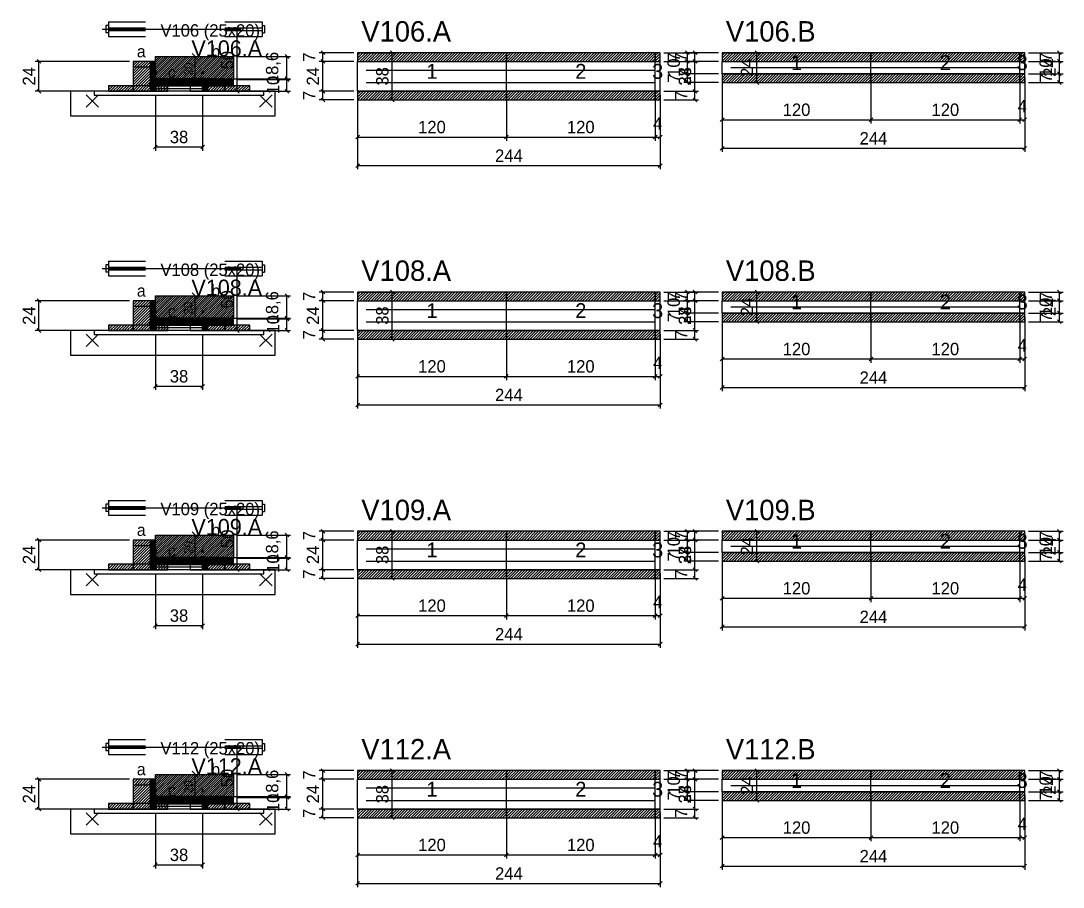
# Model space of a CAD drawing. Extents: x -9000 to 3070, y -3947 to 1250.
# Drawn here: x -69 to 772, y -2017 to -1318 of the extents above; entities that cross this region are included whole.
import ezdxf
from ezdxf.enums import TextEntityAlignment as Align

# ---------------------------------------------------------------- set-up
doc = ezdxf.new("R2010")
doc.units = 0
for name, color, linetype in [('5', 5, 'Continuous'), ('BARRA_ANCORAGEM', 126, 'Continuous'), ('barrote', 126, 'Continuous'), ('CONCRETO', 251, 'Continuous'), ('COTA', 241, 'Continuous'), ('Cota Seção (2x)', 241, 'Continuous'), ('detalhes', 7, 'Continuous'), ('Hachura', 251, 'Continuous'), ('HACHURACONCRETO', 251, 'Continuous'), ('Madeira', 126, 'Continuous'), ('NOMENCLATURA', 7, 'Continuous'), ('Painéis', 200, 'Continuous'), ('presilha', 224, 'Continuous'), ('SARR_2.2x5', 40, 'Continuous'), ('SARR_2.2x7', 40, 'Continuous'), ('SARRAFO_2_2X7', 40, 'Continuous'), ('SCO-___-LAJ', 224, 'Continuous'), ('TENSOR', 224, 'Continuous'), ('Texto Seção', 7, 'Continuous')]:
    doc.layers.add(name, color=color, linetype=linetype)
doc.dimstyles.new('PAINEL', dxfattribs={"dimtxt": 10, "dimasz": 3, "dimexe": 3, "dimexo": 3, "dimgap": 3, "dimtad": 1, "dimblk": 'OBLIQUE', "dimblk1": 'OBLIQUE', "dimcen": 2.5, "dimclrd": 4, "dimclre": 4, "dimclrt": 240, "dimazin": 3, "dimtfac": 1, "dimtmove": 0, "dimatfit": 3})
doc.dimstyles.new('SECAO2X', dxfattribs={"dimtxt": 7, "dimasz": 5, "dimexe": 3, "dimexo": 3, "dimgap": 2, "dimtad": 3, "dimblk": 'OBLIQUE', "dimblk1": 'OBLIQUE', "dimcen": 2.5, "dimclrd": 4, "dimclre": 4, "dimclrt": 1, "dimazin": 3, "dimtfac": 1, "dimtmove": 0, "dimatfit": 3})

# ---------------------------------------------------------------- blocks, each defined once
blk = doc.blocks.new('PAR_ESQ')
for p, q in [((-1, -1), (1, 1)), ((-1, 1), (1, -1))]:
    blk.add_line(p, q)
blk = doc.blocks.new('PAR_FUNDO_ESQ')
for p, q in [((-1, -1), (1, 1)), ((-1, 1), (1, -1))]:
    blk.add_line(p, q)
blk = doc.blocks.new('PAR_FUNDO_DIR')
for p, q in [((-1, -1), (1, 1)), ((-1, 1), (1, -1))]:
    blk.add_line(p, q)
blk = doc.blocks.new('par_int_esq')
for p, q in [((-1, -1), (1, 1)), ((-1, 1), (1, -1))]:
    blk.add_line(p, q)
blk = doc.blocks.new('par_int_dir')
for p, q in [((-1, -1), (1, 1)), ((-1, 1), (1, -1))]:
    blk.add_line(p, q)
blk = doc.blocks.new('_OBLIQUE')
at = {"color": 0, "linetype": 'BYBLOCK'}
blk.add_line((-0.5, -0.5), (0.5, 0.5), dxfattribs=at)

msp = doc.modelspace()

# ---------------------------------------------------------------- hatches: boundary and pattern name
at = {"layer": 'COTA'}
h = msp.add_hatch(dxfattribs=at)
h.set_pattern_fill('ANSI31', scale=0.5)
h.paths.add_polyline_path([(203, -1351), (323, -1351), (323, -1344), (203, -1344)])
h = msp.add_hatch(dxfattribs=at)
h.set_pattern_fill('ANSI31', scale=0.5)
h.paths.add_polyline_path([(323, -1351), (443, -1351), (443, -1344), (323, -1344)])
h = msp.add_hatch(dxfattribs=at)
h.set_pattern_fill('ANSI31', scale=0.5)
h.paths.add_polyline_path([(443, -1351), (447, -1351), (447, -1344), (443, -1344)])
h = msp.add_hatch(dxfattribs=at)
h.set_pattern_fill('ANSI31', scale=0.5)
h.paths.add_polyline_path([(497, -1351), (617, -1351), (617, -1344), (497, -1344)])
h = msp.add_hatch(dxfattribs=at)
h.set_pattern_fill('ANSI31', scale=0.5)
h.paths.add_polyline_path([(617, -1351), (737, -1351), (737, -1344), (617, -1344)])
h = msp.add_hatch(dxfattribs=at)
h.set_pattern_fill('ANSI31', scale=0.5)
h.paths.add_polyline_path([(737, -1351), (741, -1351), (741, -1344), (737, -1344)])
h = msp.add_hatch(dxfattribs=at)
h.set_pattern_fill('ANSI31', scale=0.4)
h.paths.add_polyline_path([(40, -1367), (40, -1347), (103, -1347), (103, -1365.6), (78, -1365.6), (78, -1367)])
h = msp.add_hatch(dxfattribs=at)
h.set_pattern_fill('ANSI31', scale=0.5)
h.paths.add_polyline_path([(497, -1368), (617, -1368), (617, -1361), (497, -1361)])
h = msp.add_hatch(dxfattribs=at)
h.set_pattern_fill('ANSI31', scale=0.5)
h.paths.add_polyline_path([(617, -1368), (737, -1368), (737, -1361), (617, -1361)])
h = msp.add_hatch(dxfattribs=at)
h.set_pattern_fill('ANSI31', scale=0.5)
h.paths.add_polyline_path([(737, -1368), (741, -1368), (741, -1361), (737, -1361)])
h = msp.add_hatch(dxfattribs=at)
h.set_pattern_fill('ANSI31', scale=0.5)
h.paths.add_polyline_path([(203, -1382), (323, -1382), (323, -1375), (203, -1375)])
h = msp.add_hatch(dxfattribs=at)
h.set_pattern_fill('ANSI31', scale=0.5)
h.paths.add_polyline_path([(323, -1382), (443, -1382), (443, -1375), (323, -1375)])
h = msp.add_hatch(dxfattribs=at)
h.set_pattern_fill('ANSI31', scale=0.5)
h.paths.add_polyline_path([(443, -1382), (447, -1382), (447, -1375), (443, -1375)])
h = msp.add_hatch(dxfattribs=at)
h.set_pattern_fill('ANSI31', scale=0.5)
h.paths.add_polyline_path([(203, -1544), (323, -1544), (323, -1537), (203, -1537)])
h = msp.add_hatch(dxfattribs=at)
h.set_pattern_fill('ANSI31', scale=0.5)
h.paths.add_polyline_path([(323, -1544), (443, -1544), (443, -1537), (323, -1537)])
h = msp.add_hatch(dxfattribs=at)
h.set_pattern_fill('ANSI31', scale=0.5)
h.paths.add_polyline_path([(443, -1544), (447, -1544), (447, -1537), (443, -1537)])
h = msp.add_hatch(dxfattribs=at)
h.set_pattern_fill('ANSI31', scale=0.5)
h.paths.add_polyline_path([(497, -1544), (617, -1544), (617, -1537), (497, -1537)])
h = msp.add_hatch(dxfattribs=at)
h.set_pattern_fill('ANSI31', scale=0.5)
h.paths.add_polyline_path([(617, -1544), (737, -1544), (737, -1537), (617, -1537)])
h = msp.add_hatch(dxfattribs=at)
h.set_pattern_fill('ANSI31', scale=0.5)
h.paths.add_polyline_path([(737, -1544), (741, -1544), (741, -1537), (737, -1537)])
h = msp.add_hatch(dxfattribs=at)
h.set_pattern_fill('ANSI31', scale=0.4)
h.paths.add_polyline_path([(40, -1560), (40, -1540), (103, -1540), (103, -1558.6), (78, -1558.6), (78, -1560)])
h = msp.add_hatch(dxfattribs=at)
h.set_pattern_fill('ANSI31', scale=0.5)
h.paths.add_polyline_path([(497, -1561), (617, -1561), (617, -1554), (497, -1554)])
h = msp.add_hatch(dxfattribs=at)
h.set_pattern_fill('ANSI31', scale=0.5)
h.paths.add_polyline_path([(617, -1561), (737, -1561), (737, -1554), (617, -1554)])
h = msp.add_hatch(dxfattribs=at)
h.set_pattern_fill('ANSI31', scale=0.5)
h.paths.add_polyline_path([(737, -1561), (741, -1561), (741, -1554), (737, -1554)])
h = msp.add_hatch(dxfattribs=at)
h.set_pattern_fill('ANSI31', scale=0.5)
h.paths.add_polyline_path([(203, -1575), (323, -1575), (323, -1568), (203, -1568)])
h = msp.add_hatch(dxfattribs=at)
h.set_pattern_fill('ANSI31', scale=0.5)
h.paths.add_polyline_path([(323, -1575), (443, -1575), (443, -1568), (323, -1568)])
h = msp.add_hatch(dxfattribs=at)
h.set_pattern_fill('ANSI31', scale=0.5)
h.paths.add_polyline_path([(443, -1575), (447, -1575), (447, -1568), (443, -1568)])
h = msp.add_hatch(dxfattribs=at)
h.set_pattern_fill('ANSI31', scale=0.5)
h.paths.add_polyline_path([(203, -1737), (323, -1737), (323, -1730), (203, -1730)])
h = msp.add_hatch(dxfattribs=at)
h.set_pattern_fill('ANSI31', scale=0.5)
h.paths.add_polyline_path([(323, -1737), (443, -1737), (443, -1730), (323, -1730)])
h = msp.add_hatch(dxfattribs=at)
h.set_pattern_fill('ANSI31', scale=0.5)
h.paths.add_polyline_path([(443, -1737), (447, -1737), (447, -1730), (443, -1730)])
h = msp.add_hatch(dxfattribs=at)
h.set_pattern_fill('ANSI31', scale=0.5)
h.paths.add_polyline_path([(497, -1737), (617, -1737), (617, -1730), (497, -1730)])
h = msp.add_hatch(dxfattribs=at)
h.set_pattern_fill('ANSI31', scale=0.5)
h.paths.add_polyline_path([(617, -1737), (737, -1737), (737, -1730), (617, -1730)])
h = msp.add_hatch(dxfattribs=at)
h.set_pattern_fill('ANSI31', scale=0.5)
h.paths.add_polyline_path([(737, -1737), (741, -1737), (741, -1730), (737, -1730)])
h = msp.add_hatch(dxfattribs=at)
h.set_pattern_fill('ANSI31', scale=0.4)
h.paths.add_polyline_path([(40, -1753), (40, -1733), (103, -1733), (103, -1751.6), (78, -1751.6), (78, -1753)])
h = msp.add_hatch(dxfattribs=at)
h.set_pattern_fill('ANSI31', scale=0.5)
h.paths.add_polyline_path([(497, -1754), (617, -1754), (617, -1747), (497, -1747)])
h = msp.add_hatch(dxfattribs=at)
h.set_pattern_fill('ANSI31', scale=0.5)
h.paths.add_polyline_path([(617, -1754), (737, -1754), (737, -1747), (617, -1747)])
h = msp.add_hatch(dxfattribs=at)
h.set_pattern_fill('ANSI31', scale=0.5)
h.paths.add_polyline_path([(737, -1754), (741, -1754), (741, -1747), (737, -1747)])
h = msp.add_hatch(dxfattribs=at)
h.set_pattern_fill('ANSI31', scale=0.5)
h.paths.add_polyline_path([(203, -1768), (323, -1768), (323, -1761), (203, -1761)])
h = msp.add_hatch(dxfattribs=at)
h.set_pattern_fill('ANSI31', scale=0.5)
h.paths.add_polyline_path([(323, -1768), (443, -1768), (443, -1761), (323, -1761)])
h = msp.add_hatch(dxfattribs=at)
h.set_pattern_fill('ANSI31', scale=0.5)
h.paths.add_polyline_path([(443, -1768), (447, -1768), (447, -1761), (443, -1761)])
h = msp.add_hatch(dxfattribs=at)
h.set_pattern_fill('ANSI31', scale=0.5)
h.paths.add_polyline_path([(203, -1930), (323, -1930), (323, -1923), (203, -1923)])
h = msp.add_hatch(dxfattribs=at)
h.set_pattern_fill('ANSI31', scale=0.5)
h.paths.add_polyline_path([(323, -1930), (443, -1930), (443, -1923), (323, -1923)])
h = msp.add_hatch(dxfattribs=at)
h.set_pattern_fill('ANSI31', scale=0.5)
h.paths.add_polyline_path([(443, -1930), (447, -1930), (447, -1923), (443, -1923)])
h = msp.add_hatch(dxfattribs=at)
h.set_pattern_fill('ANSI31', scale=0.5)
h.paths.add_polyline_path([(497, -1930), (617, -1930), (617, -1923), (497, -1923)])
h = msp.add_hatch(dxfattribs=at)
h.set_pattern_fill('ANSI31', scale=0.5)
h.paths.add_polyline_path([(617, -1930), (737, -1930), (737, -1923), (617, -1923)])
h = msp.add_hatch(dxfattribs=at)
h.set_pattern_fill('ANSI31', scale=0.5)
h.paths.add_polyline_path([(737, -1930), (741, -1930), (741, -1923), (737, -1923)])
h = msp.add_hatch(dxfattribs=at)
h.set_pattern_fill('ANSI31', scale=0.4)
h.paths.add_polyline_path([(40, -1946), (40, -1926), (103, -1926), (103, -1944.6), (78, -1944.6), (78, -1946)])
h = msp.add_hatch(dxfattribs=at)
h.set_pattern_fill('ANSI31', scale=0.5)
h.paths.add_polyline_path([(497, -1947), (617, -1947), (617, -1940), (497, -1940)])
h = msp.add_hatch(dxfattribs=at)
h.set_pattern_fill('ANSI31', scale=0.5)
h.paths.add_polyline_path([(617, -1947), (737, -1947), (737, -1940), (617, -1940)])
h = msp.add_hatch(dxfattribs=at)
h.set_pattern_fill('ANSI31', scale=0.5)
h.paths.add_polyline_path([(737, -1947), (741, -1947), (741, -1940), (737, -1940)])
h = msp.add_hatch(dxfattribs=at)
h.set_pattern_fill('ANSI31', scale=0.5)
h.paths.add_polyline_path([(203, -1961), (323, -1961), (323, -1954), (203, -1954)])
h = msp.add_hatch(dxfattribs=at)
h.set_pattern_fill('ANSI31', scale=0.5)
h.paths.add_polyline_path([(323, -1961), (443, -1961), (443, -1954), (323, -1954)])
h = msp.add_hatch(dxfattribs=at)
h.set_pattern_fill('ANSI31', scale=0.5)
h.paths.add_polyline_path([(443, -1961), (447, -1961), (447, -1954), (443, -1954)])
at = {"layer": 'Hachura'}
h = msp.add_hatch(dxfattribs=at)
h.set_pattern_fill('ANSI31', scale=0.5)
h.paths.add_polyline_path([(22, -1375), (36, -1375), (36, -1351), (22, -1351)])
h = msp.add_hatch(dxfattribs=at)
h.set_pattern_fill('ANSI31', scale=0.5)
h.paths.add_polyline_path([(22, -1355.4), (36, -1355.4), (36, -1351), (22, -1351)])
h = msp.add_hatch(dxfattribs=at)
h.set_pattern_fill('SOLID')
h.paths.add_polyline_path([(36, -1375), (40, -1375), (40, -1351), (36, -1351)])
h = msp.add_hatch(dxfattribs=at)
h.set_pattern_fill('SOLID')
h.paths.add_polyline_path([(40, -1370.6), (78, -1370.6), (78, -1367), (40, -1367)])
h = msp.add_hatch(dxfattribs=at)
h.set_pattern_fill('SOLID')
h.paths.add_polyline_path([(78, -1375), (82, -1375), (82, -1365), (78, -1365)])
h = msp.add_hatch(dxfattribs=at)
h.set_pattern_fill('SOLID')
h.paths.add_polyline_path([(78, -1365), (103, -1365), (103, -1371), (78, -1371)])
h = msp.add_hatch(dxfattribs=at)
h.set_pattern_fill('ANSI31', scale=0.5)
h.paths.add_polyline_path([(82, -1375), (96, -1375), (96, -1365), (82, -1365)])
h = msp.add_hatch(dxfattribs=at)
h.set_pattern_fill('ANSI31', scale=0.5)
h.paths.add_polyline_path([(82, -1369.4), (96, -1369.4), (96, -1365), (82, -1365)])
h = msp.add_hatch(dxfattribs=at)
h.set_pattern_fill('ANSI31', scale=0.5)
h.paths.add_polyline_path([(2, -1375), (22, -1375), (22, -1370.6), (2, -1370.6)])
h = msp.add_hatch(dxfattribs=at)
h.set_pattern_fill('ANSI31', scale=0.5)
h.paths.add_polyline_path([(40, -1375), (50, -1375), (50, -1370.6), (40, -1370.6)])
h = msp.add_hatch(dxfattribs=at)
h.set_pattern_fill('ANSI31', scale=0.5)
h.paths.add_polyline_path([(96, -1375), (116, -1375), (116, -1370.6), (96, -1370.6)])
h = msp.add_hatch(dxfattribs=at)
h.set_pattern_fill('ANSI31', scale=0.5)
h.paths.add_polyline_path([(22, -1568), (36, -1568), (36, -1544), (22, -1544)])
h = msp.add_hatch(dxfattribs=at)
h.set_pattern_fill('ANSI31', scale=0.5)
h.paths.add_polyline_path([(22, -1548.4), (36, -1548.4), (36, -1544), (22, -1544)])
h = msp.add_hatch(dxfattribs=at)
h.set_pattern_fill('SOLID')
h.paths.add_polyline_path([(36, -1568), (40, -1568), (40, -1544), (36, -1544)])
h = msp.add_hatch(dxfattribs=at)
h.set_pattern_fill('SOLID')
h.paths.add_polyline_path([(40, -1563.6), (78, -1563.6), (78, -1560), (40, -1560)])
h = msp.add_hatch(dxfattribs=at)
h.set_pattern_fill('SOLID')
h.paths.add_polyline_path([(78, -1568), (82, -1568), (82, -1558), (78, -1558)])
h = msp.add_hatch(dxfattribs=at)
h.set_pattern_fill('SOLID')
h.paths.add_polyline_path([(78, -1558), (103, -1558), (103, -1564), (78, -1564)])
h = msp.add_hatch(dxfattribs=at)
h.set_pattern_fill('ANSI31', scale=0.5)
h.paths.add_polyline_path([(82, -1568), (96, -1568), (96, -1558), (82, -1558)])
h = msp.add_hatch(dxfattribs=at)
h.set_pattern_fill('ANSI31', scale=0.5)
h.paths.add_polyline_path([(82, -1562.4), (96, -1562.4), (96, -1558), (82, -1558)])
h = msp.add_hatch(dxfattribs=at)
h.set_pattern_fill('ANSI31', scale=0.5)
h.paths.add_polyline_path([(2, -1568), (22, -1568), (22, -1563.6), (2, -1563.6)])
h = msp.add_hatch(dxfattribs=at)
h.set_pattern_fill('ANSI31', scale=0.5)
h.paths.add_polyline_path([(40, -1568), (50, -1568), (50, -1563.6), (40, -1563.6)])
h = msp.add_hatch(dxfattribs=at)
h.set_pattern_fill('ANSI31', scale=0.5)
h.paths.add_polyline_path([(96, -1568), (116, -1568), (116, -1563.6), (96, -1563.6)])
h = msp.add_hatch(dxfattribs=at)
h.set_pattern_fill('ANSI31', scale=0.5)
h.paths.add_polyline_path([(22, -1761), (36, -1761), (36, -1737), (22, -1737)])
h = msp.add_hatch(dxfattribs=at)
h.set_pattern_fill('ANSI31', scale=0.5)
h.paths.add_polyline_path([(22, -1741.4), (36, -1741.4), (36, -1737), (22, -1737)])
h = msp.add_hatch(dxfattribs=at)
h.set_pattern_fill('SOLID')
h.paths.add_polyline_path([(36, -1761), (40, -1761), (40, -1737), (36, -1737)])
h = msp.add_hatch(dxfattribs=at)
h.set_pattern_fill('ANSI31', scale=0.5)
h.paths.add_polyline_path([(2, -1761), (22, -1761), (22, -1756.6), (2, -1756.6)])
h = msp.add_hatch(dxfattribs=at)
h.set_pattern_fill('SOLID')
h.paths.add_polyline_path([(40, -1756.6), (78, -1756.6), (78, -1753), (40, -1753)])
h = msp.add_hatch(dxfattribs=at)
h.set_pattern_fill('ANSI31', scale=0.5)
h.paths.add_polyline_path([(40, -1761), (50, -1761), (50, -1756.6), (40, -1756.6)])
h = msp.add_hatch(dxfattribs=at)
h.set_pattern_fill('SOLID')
h.paths.add_polyline_path([(78, -1761), (82, -1761), (82, -1751), (78, -1751)])
h = msp.add_hatch(dxfattribs=at)
h.set_pattern_fill('SOLID')
h.paths.add_polyline_path([(78, -1751), (103, -1751), (103, -1757), (78, -1757)])
h = msp.add_hatch(dxfattribs=at)
h.set_pattern_fill('ANSI31', scale=0.5)
h.paths.add_polyline_path([(82, -1761), (96, -1761), (96, -1751), (82, -1751)])
h = msp.add_hatch(dxfattribs=at)
h.set_pattern_fill('ANSI31', scale=0.5)
h.paths.add_polyline_path([(82, -1755.4), (96, -1755.4), (96, -1751), (82, -1751)])
h = msp.add_hatch(dxfattribs=at)
h.set_pattern_fill('ANSI31', scale=0.5)
h.paths.add_polyline_path([(96, -1761), (116, -1761), (116, -1756.6), (96, -1756.6)])
h = msp.add_hatch(dxfattribs=at)
h.set_pattern_fill('ANSI31', scale=0.5)
h.paths.add_polyline_path([(22, -1954), (36, -1954), (36, -1930), (22, -1930)])
h = msp.add_hatch(dxfattribs=at)
h.set_pattern_fill('ANSI31', scale=0.5)
h.paths.add_polyline_path([(22, -1934.4), (36, -1934.4), (36, -1930), (22, -1930)])
h = msp.add_hatch(dxfattribs=at)
h.set_pattern_fill('SOLID')
h.paths.add_polyline_path([(36, -1954), (40, -1954), (40, -1930), (36, -1930)])
h = msp.add_hatch(dxfattribs=at)
h.set_pattern_fill('ANSI31', scale=0.5)
h.paths.add_polyline_path([(2, -1954), (22, -1954), (22, -1949.6), (2, -1949.6)])
h = msp.add_hatch(dxfattribs=at)
h.set_pattern_fill('SOLID')
h.paths.add_polyline_path([(40, -1949.6), (78, -1949.6), (78, -1946), (40, -1946)])
h = msp.add_hatch(dxfattribs=at)
h.set_pattern_fill('ANSI31', scale=0.5)
h.paths.add_polyline_path([(40, -1954), (50, -1954), (50, -1949.6), (40, -1949.6)])
h = msp.add_hatch(dxfattribs=at)
h.set_pattern_fill('SOLID')
h.paths.add_polyline_path([(78, -1954), (82, -1954), (82, -1944), (78, -1944)])
h = msp.add_hatch(dxfattribs=at)
h.set_pattern_fill('SOLID')
h.paths.add_polyline_path([(78, -1944), (103, -1944), (103, -1950), (78, -1950)])
h = msp.add_hatch(dxfattribs=at)
h.set_pattern_fill('ANSI31', scale=0.5)
h.paths.add_polyline_path([(82, -1954), (96, -1954), (96, -1944), (82, -1944)])
h = msp.add_hatch(dxfattribs=at)
h.set_pattern_fill('ANSI31', scale=0.5)
h.paths.add_polyline_path([(82, -1948.4), (96, -1948.4), (96, -1944), (82, -1944)])
h = msp.add_hatch(dxfattribs=at)
h.set_pattern_fill('ANSI31', scale=0.5)
h.paths.add_polyline_path([(96, -1954), (116, -1954), (116, -1949.6), (96, -1949.6)])
at = {"layer": 'HACHURACONCRETO'}
h = msp.add_hatch(dxfattribs=at)
h.set_pattern_fill('ANSI31', scale=0.3)
h.paths.add_polyline_path([(40, -1370.6), (78, -1370.6), (78, -1365), (40, -1365)])
h = msp.add_hatch(dxfattribs=at)
h.set_pattern_fill('ANSI31', scale=0.3)
h.paths.add_polyline_path([(40, -1563.6), (78, -1563.6), (78, -1558), (40, -1558)])
h = msp.add_hatch(dxfattribs=at)
h.set_pattern_fill('ANSI31', scale=0.3)
h.paths.add_polyline_path([(40, -1756.6), (78, -1756.6), (78, -1751), (40, -1751)])
h = msp.add_hatch(dxfattribs=at)
h.set_pattern_fill('ANSI31', scale=0.3)
h.paths.add_polyline_path([(40, -1949.6), (78, -1949.6), (78, -1944), (40, -1944)])

# ---------------------------------------------------------------- linework, layer by layer
for p, q in [((2, -1319), (32, -1319)), ((2, -1319), (2, -1331)), ((96, -1319), (126, -1319)), ((126, -1319), (126, -1331)), ((0, -1322), (0, -1328)), ((2, -1322), (0, -1322)), ((2, -1328), (0, -1328)), ((2, -1324), (32, -1324)), ((2, -1326), (32, -1326)), ((96, -1324), (126, -1324)), ((96, -1326), (126, -1326)), ((126, -1322), (128, -1322)), ((126, -1328), (128, -1328)), ((128, -1322), (128, -1328)), ((2, -1331), (32, -1331)), ((96, -1331), (126, -1331)), ((2, -1512), (32, -1512)), ((2, -1512), (2, -1524)), ((96, -1512), (126, -1512)), ((126, -1512), (126, -1524)), ((0, -1515), (0, -1521)), ((2, -1515), (0, -1515)), ((2, -1521), (0, -1521)), ((2, -1517), (32, -1517)), ((2, -1519), (32, -1519)), ((96, -1517), (126, -1517)), ((96, -1519), (126, -1519)), ((126, -1515), (128, -1515)), ((126, -1521), (128, -1521)), ((128, -1515), (128, -1521)), ((2, -1524), (32, -1524)), ((96, -1524), (126, -1524)), ((2, -1705), (32, -1705)), ((2, -1705), (2, -1717)), ((96, -1705), (126, -1705)), ((126, -1705), (126, -1717)), ((0, -1708), (0, -1714)), ((2, -1708), (0, -1708)), ((2, -1714), (0, -1714)), ((2, -1710), (32, -1710)), ((2, -1712), (32, -1712)), ((96, -1710), (126, -1710)), ((96, -1712), (126, -1712)), ((126, -1708), (128, -1708)), ((126, -1714), (128, -1714)), ((128, -1708), (128, -1714)), ((2, -1717), (32, -1717)), ((96, -1717), (126, -1717)), ((2, -1898), (32, -1898)), ((2, -1898), (2, -1910)), ((96, -1898), (126, -1898)), ((126, -1898), (126, -1910)), ((0, -1901), (0, -1907)), ((2, -1901), (0, -1901)), ((2, -1907), (0, -1907)), ((2, -1903), (32, -1903)), ((2, -1905), (32, -1905)), ((96, -1903), (126, -1903)), ((96, -1905), (126, -1905)), ((126, -1901), (128, -1901)), ((126, -1907), (128, -1907)), ((128, -1901), (128, -1907)), ((2, -1910), (32, -1910)), ((96, -1910), (126, -1910))]:
    msp.add_line(p, q)
at = {"layer": 'BARRA_ANCORAGEM'}
for p, q in [((40, -1367.3), (78, -1367.3)), ((40, -1369.3), (40, -1367.3)), ((40, -1369.3), (78, -1369.3)), ((78, -1369.3), (78, -1367.3)), ((40, -1370.7), (78, -1370.7)), ((40, -1372.7), (40, -1370.7)), ((40, -1372.7), (78, -1372.7)), ((78, -1372.7), (78, -1370.7)), ((40, -1560.3), (78, -1560.3)), ((40, -1562.3), (40, -1560.3)), ((40, -1562.3), (78, -1562.3)), ((78, -1562.3), (78, -1560.3)), ((40, -1563.7), (78, -1563.7)), ((40, -1565.7), (40, -1563.7)), ((40, -1565.7), (78, -1565.7)), ((78, -1565.7), (78, -1563.7)), ((40, -1753.3), (78, -1753.3)), ((40, -1755.3), (40, -1753.3)), ((40, -1755.3), (78, -1755.3)), ((40, -1756.7), (78, -1756.7)), ((40, -1758.7), (40, -1756.7)), ((78, -1755.3), (78, -1753.3)), ((78, -1758.7), (78, -1756.7)), ((40, -1758.7), (78, -1758.7)), ((40, -1946.3), (78, -1946.3)), ((40, -1948.3), (40, -1946.3)), ((40, -1948.3), (78, -1948.3)), ((40, -1949.7), (78, -1949.7)), ((40, -1951.7), (40, -1949.7)), ((78, -1948.3), (78, -1946.3)), ((78, -1951.7), (78, -1949.7)), ((40, -1951.7), (78, -1951.7))]:
    msp.add_line(p, q, dxfattribs=at)
at = {"layer": 'barrote'}
for points in [[(-28.5, -1395), (136.5, -1395), (136.5, -1375), (-28.5, -1375)], [(-28.5, -1588), (136.5, -1588), (136.5, -1568), (-28.5, -1568)], [(-28.5, -1781), (136.5, -1781), (136.5, -1761), (-28.5, -1761)], [(-28.5, -1974), (136.5, -1974), (136.5, -1954), (-28.5, -1954)]]:
    msp.add_lwpolyline(points, close=True, dxfattribs=at)
at = {"layer": 'CONCRETO'}
for points in [[(40, -1367), (40, -1347), (103, -1347), (103, -1365.6), (78, -1365.6), (78, -1367)], [(40, -1560), (40, -1540), (103, -1540), (103, -1558.6), (78, -1558.6), (78, -1560)], [(40, -1753), (40, -1733), (103, -1733), (103, -1751.6), (78, -1751.6), (78, -1753)], [(40, -1946), (40, -1926), (103, -1926), (103, -1944.6), (78, -1944.6), (78, -1946)]]:
    msp.add_lwpolyline(points, close=True, dxfattribs=at)
at = {"layer": 'HACHURACONCRETO'}
for points in [[(40, -1370.6), (78, -1370.6), (78, -1365), (40, -1365)], [(40, -1563.6), (78, -1563.6), (78, -1558), (40, -1558)], [(40, -1756.6), (78, -1756.6), (78, -1751), (40, -1751)], [(40, -1949.6), (78, -1949.6), (78, -1944), (40, -1944)]]:
    msp.add_lwpolyline(points, close=True, dxfattribs=at)
at = {"layer": 'Madeira'}
for points in [[(22, -1375), (36, -1375), (36, -1351), (22, -1351)], [(22, -1355.4), (36, -1355.4), (36, -1351), (22, -1351)], [(82, -1375), (96, -1375), (96, -1365), (82, -1365)], [(82, -1369.4), (96, -1369.4), (96, -1365), (82, -1365)], [(2, -1375), (22, -1375), (22, -1370.6), (2, -1370.6)], [(22, -1375), (36, -1375), (36, -1370.6), (22, -1370.6)], [(40, -1375), (50, -1375), (50, -1370.6), (40, -1370.6)], [(68, -1375), (78, -1375), (78, -1370.6), (68, -1370.6)], [(96, -1375), (116, -1375), (116, -1370.6), (96, -1370.6)], [(22, -1568), (36, -1568), (36, -1544), (22, -1544)], [(22, -1548.4), (36, -1548.4), (36, -1544), (22, -1544)], [(82, -1568), (96, -1568), (96, -1558), (82, -1558)], [(82, -1562.4), (96, -1562.4), (96, -1558), (82, -1558)], [(2, -1568), (22, -1568), (22, -1563.6), (2, -1563.6)], [(22, -1568), (36, -1568), (36, -1563.6), (22, -1563.6)], [(40, -1568), (50, -1568), (50, -1563.6), (40, -1563.6)], [(68, -1568), (78, -1568), (78, -1563.6), (68, -1563.6)], [(96, -1568), (116, -1568), (116, -1563.6), (96, -1563.6)], [(22, -1761), (36, -1761), (36, -1737), (22, -1737)], [(22, -1741.4), (36, -1741.4), (36, -1737), (22, -1737)], [(2, -1761), (22, -1761), (22, -1756.6), (2, -1756.6)], [(22, -1761), (36, -1761), (36, -1756.6), (22, -1756.6)], [(40, -1761), (50, -1761), (50, -1756.6), (40, -1756.6)], [(68, -1761), (78, -1761), (78, -1756.6), (68, -1756.6)], [(82, -1761), (96, -1761), (96, -1751), (82, -1751)], [(82, -1755.4), (96, -1755.4), (96, -1751), (82, -1751)], [(96, -1761), (116, -1761), (116, -1756.6), (96, -1756.6)], [(22, -1954), (36, -1954), (36, -1930), (22, -1930)], [(22, -1934.4), (36, -1934.4), (36, -1930), (22, -1930)], [(2, -1954), (22, -1954), (22, -1949.6), (2, -1949.6)], [(22, -1954), (36, -1954), (36, -1949.6), (22, -1949.6)], [(40, -1954), (50, -1954), (50, -1949.6), (40, -1949.6)], [(68, -1954), (78, -1954), (78, -1949.6), (68, -1949.6)], [(82, -1954), (96, -1954), (96, -1944), (82, -1944)], [(82, -1948.4), (96, -1948.4), (96, -1944), (82, -1944)], [(96, -1954), (116, -1954), (116, -1949.6), (96, -1949.6)]]:
    msp.add_lwpolyline(points, close=True, dxfattribs=at)
at = {"layer": 'Painéis'}
for p, q in [((203, -1351), (323, -1351)), ((203, -1375), (203, -1351)), ((323, -1375), (323, -1351)), ((323, -1375), (323, -1351)), ((323, -1351), (443, -1351)), ((323, -1375), (323, -1351)), ((443, -1375), (443, -1351)), ((443, -1375), (443, -1351)), ((443, -1351), (447, -1351)), ((443, -1375), (443, -1351)), ((447, -1375), (447, -1351)), ((497, -1351), (617, -1351)), ((497, -1361), (497, -1351)), ((617, -1361), (617, -1351)), ((617, -1361), (617, -1351)), ((617, -1351), (737, -1351)), ((617, -1361), (617, -1351)), ((737, -1361), (737, -1351)), ((737, -1361), (737, -1351)), ((737, -1351), (741, -1351)), ((737, -1361), (737, -1351)), ((741, -1361), (741, -1351)), ((497, -1361), (617, -1361)), ((617, -1361), (737, -1361)), ((737, -1361), (741, -1361)), ((203, -1375), (323, -1375)), ((323, -1375), (443, -1375)), ((443, -1375), (447, -1375)), ((203, -1544), (323, -1544)), ((203, -1568), (203, -1544)), ((323, -1568), (323, -1544)), ((323, -1568), (323, -1544)), ((323, -1544), (443, -1544)), ((323, -1568), (323, -1544)), ((443, -1568), (443, -1544)), ((443, -1568), (443, -1544)), ((443, -1544), (447, -1544)), ((443, -1568), (443, -1544)), ((447, -1568), (447, -1544)), ((497, -1544), (617, -1544)), ((497, -1554), (497, -1544)), ((617, -1554), (617, -1544)), ((617, -1554), (617, -1544)), ((617, -1544), (737, -1544)), ((617, -1554), (617, -1544)), ((737, -1554), (737, -1544)), ((737, -1554), (737, -1544)), ((737, -1544), (741, -1544)), ((737, -1554), (737, -1544)), ((741, -1554), (741, -1544)), ((497, -1554), (617, -1554)), ((617, -1554), (737, -1554)), ((737, -1554), (741, -1554)), ((203, -1568), (323, -1568)), ((323, -1568), (443, -1568)), ((443, -1568), (447, -1568)), ((203, -1737), (323, -1737)), ((203, -1761), (203, -1737)), ((323, -1761), (323, -1737)), ((323, -1761), (323, -1737)), ((323, -1737), (443, -1737)), ((323, -1761), (323, -1737)), ((443, -1761), (443, -1737)), ((443, -1761), (443, -1737)), ((443, -1737), (447, -1737)), ((443, -1761), (443, -1737)), ((447, -1761), (447, -1737)), ((497, -1737), (617, -1737)), ((497, -1747), (497, -1737)), ((617, -1747), (617, -1737)), ((617, -1747), (617, -1737)), ((617, -1737), (737, -1737)), ((617, -1747), (617, -1737)), ((737, -1747), (737, -1737)), ((737, -1747), (737, -1737)), ((737, -1737), (741, -1737)), ((737, -1747), (737, -1737)), ((741, -1747), (741, -1737)), ((497, -1747), (617, -1747)), ((617, -1747), (737, -1747)), ((737, -1747), (741, -1747)), ((203, -1761), (323, -1761)), ((323, -1761), (443, -1761)), ((443, -1761), (447, -1761)), ((203, -1930), (323, -1930)), ((203, -1954), (203, -1930)), ((323, -1954), (323, -1930)), ((323, -1954), (323, -1930)), ((323, -1930), (443, -1930)), ((323, -1954), (323, -1930)), ((443, -1954), (443, -1930)), ((443, -1954), (443, -1930)), ((443, -1930), (447, -1930)), ((443, -1954), (443, -1930)), ((447, -1954), (447, -1930)), ((497, -1930), (617, -1930)), ((497, -1940), (497, -1930)), ((617, -1940), (617, -1930)), ((617, -1940), (617, -1930)), ((617, -1930), (737, -1930)), ((617, -1940), (617, -1930)), ((737, -1940), (737, -1930)), ((737, -1940), (737, -1930)), ((737, -1930), (741, -1930)), ((737, -1940), (737, -1930)), ((741, -1940), (741, -1930)), ((497, -1940), (617, -1940)), ((617, -1940), (737, -1940)), ((737, -1940), (741, -1940)), ((203, -1954), (323, -1954)), ((323, -1954), (443, -1954)), ((443, -1954), (447, -1954))]:
    msp.add_line(p, q, dxfattribs=at)
for points in [[(36, -1375), (40, -1375), (40, -1351), (36, -1351)], [(40, -1370.6), (78, -1370.6), (78, -1367), (40, -1367)], [(78, -1375), (82, -1375), (82, -1365), (78, -1365)], [(78, -1365), (103, -1365), (103, -1365.6), (78, -1365.6)], [(36, -1568), (40, -1568), (40, -1544), (36, -1544)], [(40, -1563.6), (78, -1563.6), (78, -1560), (40, -1560)], [(78, -1568), (82, -1568), (82, -1558), (78, -1558)], [(78, -1558), (103, -1558), (103, -1558.6), (78, -1558.6)], [(36, -1761), (40, -1761), (40, -1737), (36, -1737)], [(40, -1756.6), (78, -1756.6), (78, -1753), (40, -1753)], [(78, -1761), (82, -1761), (82, -1751), (78, -1751)], [(78, -1751), (103, -1751), (103, -1751.6), (78, -1751.6)], [(36, -1954), (40, -1954), (40, -1930), (36, -1930)], [(40, -1949.6), (78, -1949.6), (78, -1946), (40, -1946)], [(78, -1954), (82, -1954), (82, -1944), (78, -1944)], [(78, -1944), (103, -1944), (103, -1944.6), (78, -1944.6)]]:
    msp.add_lwpolyline(points, close=True, dxfattribs=at)
at = {"layer": 'presilha'}
for p, q in [((-16, -1388), (-6, -1378)), ((-16, -1378), (-6, -1388)), ((124, -1388), (134, -1378)), ((124, -1378), (134, -1388)), ((-16, -1581), (-6, -1571)), ((-16, -1571), (-6, -1581)), ((124, -1581), (134, -1571)), ((124, -1571), (134, -1581)), ((-16, -1774), (-6, -1764)), ((-16, -1764), (-6, -1774)), ((124, -1774), (134, -1764)), ((124, -1764), (134, -1774)), ((-16, -1967), (-6, -1957)), ((-16, -1957), (-6, -1967)), ((124, -1967), (134, -1957)), ((124, -1957), (134, -1967))]:
    msp.add_line(p, q, dxfattribs=at)
at = {"layer": 'SARR_2.2x5'}
for points in [[(504, -1356), (617, -1356)], [(504, -1356), (617, -1356)], [(617, -1356), (737, -1356)], [(617, -1356), (737, -1356)], [(504, -1549), (617, -1549)], [(504, -1549), (617, -1549)], [(617, -1549), (737, -1549)], [(617, -1549), (737, -1549)], [(504, -1742), (617, -1742)], [(504, -1742), (617, -1742)], [(617, -1742), (737, -1742)], [(617, -1742), (737, -1742)], [(504, -1935), (617, -1935)], [(504, -1935), (617, -1935)], [(617, -1935), (737, -1935)], [(617, -1935), (737, -1935)]]:
    msp.add_lwpolyline(points, dxfattribs=at)
at = {"layer": 'SARR_2.2x7'}
for points in [[(210, -1358), (323, -1358)], [(210, -1358), (323, -1358)], [(323, -1358), (443, -1358)], [(323, -1358), (443, -1358)], [(210, -1368), (323, -1368)], [(210, -1368), (323, -1368)], [(323, -1368), (443, -1368)], [(323, -1368), (443, -1368)], [(210, -1551), (323, -1551)], [(210, -1551), (323, -1551)], [(323, -1551), (443, -1551)], [(323, -1551), (443, -1551)], [(210, -1561), (323, -1561)], [(210, -1561), (323, -1561)], [(323, -1561), (443, -1561)], [(323, -1561), (443, -1561)], [(210, -1744), (323, -1744)], [(210, -1744), (323, -1744)], [(323, -1744), (443, -1744)], [(323, -1744), (443, -1744)], [(210, -1754), (323, -1754)], [(210, -1754), (323, -1754)], [(323, -1754), (443, -1754)], [(323, -1754), (443, -1754)], [(210, -1937), (323, -1937)], [(210, -1937), (323, -1937)], [(323, -1937), (443, -1937)], [(323, -1937), (443, -1937)], [(210, -1947), (323, -1947)], [(210, -1947), (323, -1947)], [(323, -1947), (443, -1947)], [(323, -1947), (443, -1947)]]:
    msp.add_lwpolyline(points, dxfattribs=at)
at = {"layer": 'SARRAFO_2_2X7'}
for p, q in [((36, -1360.2), (36, -1355.8)), ((36, -1355.8), (40, -1355.8)), ((36, -1360.2), (40, -1360.2)), ((40, -1360.2), (40, -1355.8)), ((36, -1370.2), (36, -1365.8)), ((36, -1365.8), (40, -1365.8)), ((40, -1370.2), (40, -1365.8)), ((78, -1372.2), (78, -1367.8)), ((78, -1367.8), (82, -1367.8)), ((82, -1372.2), (82, -1367.8)), ((36, -1370.2), (40, -1370.2)), ((78, -1372.2), (82, -1372.2)), ((36, -1553.2), (36, -1548.8)), ((36, -1548.8), (40, -1548.8)), ((36, -1553.2), (40, -1553.2)), ((40, -1553.2), (40, -1548.8)), ((36, -1563.2), (36, -1558.8)), ((36, -1558.8), (40, -1558.8)), ((36, -1563.2), (40, -1563.2)), ((40, -1563.2), (40, -1558.8)), ((78, -1565.2), (78, -1560.8)), ((78, -1560.8), (82, -1560.8)), ((82, -1565.2), (82, -1560.8)), ((78, -1565.2), (82, -1565.2)), ((36, -1746.2), (36, -1741.8)), ((36, -1741.8), (40, -1741.8)), ((36, -1746.2), (40, -1746.2)), ((40, -1746.2), (40, -1741.8)), ((36, -1756.2), (36, -1751.8)), ((36, -1751.8), (40, -1751.8)), ((36, -1756.2), (40, -1756.2)), ((40, -1756.2), (40, -1751.8)), ((78, -1758.2), (78, -1753.8)), ((78, -1753.8), (82, -1753.8)), ((82, -1758.2), (82, -1753.8)), ((78, -1758.2), (82, -1758.2)), ((36, -1939.2), (36, -1934.8)), ((36, -1934.8), (40, -1934.8)), ((36, -1939.2), (40, -1939.2)), ((40, -1939.2), (40, -1934.8)), ((36, -1949.2), (36, -1944.8)), ((36, -1944.8), (40, -1944.8)), ((36, -1949.2), (40, -1949.2)), ((40, -1949.2), (40, -1944.8)), ((78, -1951.2), (78, -1946.8)), ((78, -1946.8), (82, -1946.8)), ((82, -1951.2), (82, -1946.8)), ((78, -1951.2), (82, -1951.2))]:
    msp.add_line(p, q, dxfattribs=at)
at = {"layer": 'SCO-___-LAJ'}
for points in [[(203, -1351), (323, -1351), (323, -1344), (203, -1344)], [(323, -1351), (443, -1351), (443, -1344), (323, -1344)], [(443, -1351), (447, -1351), (447, -1344), (443, -1344)], [(497, -1351), (617, -1351), (617, -1344), (497, -1344)], [(617, -1351), (737, -1351), (737, -1344), (617, -1344)], [(737, -1351), (741, -1351), (741, -1344), (737, -1344)], [(497, -1368), (617, -1368), (617, -1361), (497, -1361)], [(617, -1368), (737, -1368), (737, -1361), (617, -1361)], [(737, -1368), (741, -1368), (741, -1361), (737, -1361)], [(-9.5, -1378.2), (127.5, -1378.2), (127.5, -1375), (-9.5, -1375)], [(203, -1382), (323, -1382), (323, -1375), (203, -1375)], [(323, -1382), (443, -1382), (443, -1375), (323, -1375)], [(443, -1382), (447, -1382), (447, -1375), (443, -1375)], [(203, -1544), (323, -1544), (323, -1537), (203, -1537)], [(323, -1544), (443, -1544), (443, -1537), (323, -1537)], [(443, -1544), (447, -1544), (447, -1537), (443, -1537)], [(497, -1544), (617, -1544), (617, -1537), (497, -1537)], [(617, -1544), (737, -1544), (737, -1537), (617, -1537)], [(737, -1544), (741, -1544), (741, -1537), (737, -1537)], [(497, -1561), (617, -1561), (617, -1554), (497, -1554)], [(617, -1561), (737, -1561), (737, -1554), (617, -1554)], [(737, -1561), (741, -1561), (741, -1554), (737, -1554)], [(-9.5, -1571.2), (127.5, -1571.2), (127.5, -1568), (-9.5, -1568)], [(203, -1575), (323, -1575), (323, -1568), (203, -1568)], [(323, -1575), (443, -1575), (443, -1568), (323, -1568)], [(443, -1575), (447, -1575), (447, -1568), (443, -1568)], [(203, -1737), (323, -1737), (323, -1730), (203, -1730)], [(323, -1737), (443, -1737), (443, -1730), (323, -1730)], [(443, -1737), (447, -1737), (447, -1730), (443, -1730)], [(497, -1737), (617, -1737), (617, -1730), (497, -1730)], [(617, -1737), (737, -1737), (737, -1730), (617, -1730)], [(737, -1737), (741, -1737), (741, -1730), (737, -1730)], [(497, -1754), (617, -1754), (617, -1747), (497, -1747)], [(617, -1754), (737, -1754), (737, -1747), (617, -1747)], [(737, -1754), (741, -1754), (741, -1747), (737, -1747)], [(-9.5, -1764.2), (127.5, -1764.2), (127.5, -1761), (-9.5, -1761)], [(203, -1768), (323, -1768), (323, -1761), (203, -1761)], [(323, -1768), (443, -1768), (443, -1761), (323, -1761)], [(443, -1768), (447, -1768), (447, -1761), (443, -1761)], [(203, -1930), (323, -1930), (323, -1923), (203, -1923)], [(323, -1930), (443, -1930), (443, -1923), (323, -1923)], [(443, -1930), (447, -1930), (447, -1923), (443, -1923)], [(497, -1930), (617, -1930), (617, -1923), (497, -1923)], [(617, -1930), (737, -1930), (737, -1923), (617, -1923)], [(737, -1930), (741, -1930), (741, -1923), (737, -1923)], [(497, -1947), (617, -1947), (617, -1940), (497, -1940)], [(617, -1947), (737, -1947), (737, -1940), (617, -1940)], [(737, -1947), (741, -1947), (741, -1940), (737, -1940)], [(-9.5, -1957.2), (127.5, -1957.2), (127.5, -1954), (-9.5, -1954)], [(203, -1961), (323, -1961), (323, -1954), (203, -1954)], [(323, -1961), (443, -1961), (443, -1954), (323, -1954)], [(443, -1961), (447, -1961), (447, -1954), (443, -1954)]]:
    msp.add_lwpolyline(points, close=True, dxfattribs=at)
at = {"layer": 'TENSOR'}
for p, q in [((-3, -1325), (101, -1325)), ((-3, -1518), (101, -1518)), ((-3, -1711), (101, -1711)), ((-3, -1904), (101, -1904))]:
    msp.add_line(p, q, dxfattribs=at)

# ---------------------------------------------------------------- block references
at = {"layer": 'Painéis'}
for name, p in [('par_int_esq', (40, -1360)), ('par_int_dir', (78, -1360)), ('PAR_ESQ', (36, -1370)), ('PAR_FUNDO_ESQ', (40, -1365)), ('PAR_FUNDO_DIR', (78, -1365)), ('par_int_esq', (40, -1553)), ('par_int_dir', (78, -1553)), ('PAR_ESQ', (36, -1563)), ('PAR_FUNDO_ESQ', (40, -1558)), ('PAR_FUNDO_DIR', (78, -1558)), ('par_int_esq', (40, -1746)), ('par_int_dir', (78, -1746)), ('PAR_ESQ', (36, -1756)), ('PAR_FUNDO_ESQ', (40, -1751)), ('PAR_FUNDO_DIR', (78, -1751)), ('par_int_esq', (40, -1939)), ('par_int_dir', (78, -1939)), ('PAR_ESQ', (36, -1949)), ('PAR_FUNDO_ESQ', (40, -1944)), ('PAR_FUNDO_DIR', (78, -1944))]:
    msp.add_blockref(name, p, dxfattribs=at)

# ---------------------------------------------------------------- texts
at = {"layer": '5'}
for s, p in [('1', (263, -1359)), ('2', (383, -1359)), ('3', (445, -1359)), ('1', (557, -1352)), ('2', (677, -1352)), ('3', (739, -1352)), ('1', (263, -1552)), ('2', (383, -1552)), ('3', (445, -1552)), ('1', (557, -1545)), ('2', (677, -1545)), ('3', (739, -1545)), ('1', (263, -1745)), ('2', (383, -1745)), ('3', (445, -1745)), ('1', (557, -1738)), ('2', (677, -1738)), ('3', (739, -1738)), ('2', (677, -1931)), ('3', (739, -1931)), ('1', (263, -1938)), ('2', (383, -1938)), ('3', (445, -1938)), ('1', (557, -1931))]:
    msp.add_text(s, height=12, dxfattribs=at).set_placement(p, align=Align.MIDDLE_CENTER)
at = {"layer": 'detalhes'}
for s, p in [('a', (25, -1347.7)), ('b', (85, -1347.7)), ('c', (50, -1364.5)), ('a', (25, -1540.7)), ('b', (85, -1540.7)), ('c', (50, -1557.5)), ('a', (25, -1733.7)), ('b', (85, -1733.7)), ('c', (50, -1750.5)), ('a', (25, -1926.7)), ('b', (85, -1926.7)), ('c', (50, -1943.5))]:
    msp.add_text(s, height=9.6, dxfattribs=at).set_placement(p)
at = {"layer": 'NOMENCLATURA'}
for s, p in [('V106.A', (206, -1335)), ('V106.B', (500, -1335)), ('V108.A', (206, -1528)), ('V108.B', (500, -1528)), ('V109.A', (206, -1721)), ('V109.B', (500, -1721)), ('V112.A', (206, -1914)), ('V112.B', (500, -1914))]:
    msp.add_text(s, height=16.5, dxfattribs=at).set_placement(p)
at = {"layer": 'Texto Seção'}
for s, height, p in [('V106 (25x20)', 10, (44, -1331)), ('V106.A', 13, (69, -1347)), ('V108 (25x20)', 10, (44, -1524)), ('V108.A', 13, (69, -1540)), ('V109 (25x20)', 10, (44, -1717)), ('V109.A', 13, (69, -1733)), ('V112 (25x20)', 10, (44, -1910)), ('V112.A', 13, (69, -1926))]:
    msp.add_text(s, height=height, dxfattribs=at).set_placement(p)

# ---------------------------------------------------------------- dimensions: what is measured, and where the dimension line sits
at = {"layer": 'COTA'}
for base, p1, p2 in [((106, -1375), (96, -1375), (96, -1325)), ((146, -1365.6), (103, -1365.6), (103, -1347)), ((175, -1351), (203, -1351), (203, -1344)), ((231, -1382), (203, -1382), (203, -1344)), ((475, -1382), (447, -1382), (447, -1344)), ((475, -1351), (447, -1351), (447, -1344)), ((469, -1351), (497, -1351), (497, -1344)), ((525, -1368), (497, -1368), (497, -1344)), ((769, -1368), (741, -1368), (741, -1344)), ((769, -1351), (741, -1351), (741, -1344)), ((-54, -1375), (2, -1375), (22, -1351)), ((175, -1375), (203, -1375), (203, -1351)), ((475, -1375), (447, -1375), (447, -1351)), ((469, -1361), (497, -1361), (497, -1351)), ((769, -1361), (741, -1361), (741, -1351)), ((469, -1368), (497, -1368), (497, -1361)), ((769, -1368), (741, -1368), (741, -1361)), ((146, -1375), (96, -1375), (96, -1365)), ((175, -1382), (203, -1382), (203, -1375)), ((475, -1382), (447, -1382), (447, -1375)), ((106, -1568), (96, -1568), (96, -1518)), ((146, -1558.6), (103, -1558.6), (103, -1540)), ((175, -1544), (203, -1544), (203, -1537)), ((231, -1575), (203, -1575), (203, -1537)), ((475, -1575), (447, -1575), (447, -1537)), ((475, -1544), (447, -1544), (447, -1537)), ((469, -1544), (497, -1544), (497, -1537)), ((525, -1561), (497, -1561), (497, -1537)), ((769, -1561), (741, -1561), (741, -1537)), ((769, -1544), (741, -1544), (741, -1537)), ((-54, -1568), (2, -1568), (22, -1544)), ((175, -1568), (203, -1568), (203, -1544)), ((475, -1568), (447, -1568), (447, -1544)), ((469, -1554), (497, -1554), (497, -1544)), ((769, -1554), (741, -1554), (741, -1544)), ((469, -1561), (497, -1561), (497, -1554)), ((769, -1561), (741, -1561), (741, -1554)), ((146, -1568), (96, -1568), (96, -1558)), ((175, -1575), (203, -1575), (203, -1568)), ((475, -1575), (447, -1575), (447, -1568)), ((106, -1761), (96, -1761), (96, -1711)), ((146, -1751.6), (103, -1751.6), (103, -1733)), ((175, -1737), (203, -1737), (203, -1730)), ((231, -1768), (203, -1768), (203, -1730)), ((475, -1768), (447, -1768), (447, -1730)), ((475, -1737), (447, -1737), (447, -1730)), ((469, -1737), (497, -1737), (497, -1730)), ((525, -1754), (497, -1754), (497, -1730)), ((769, -1754), (741, -1754), (741, -1730)), ((769, -1737), (741, -1737), (741, -1730)), ((-54, -1761), (2, -1761), (22, -1737)), ((175, -1761), (203, -1761), (203, -1737)), ((475, -1761), (447, -1761), (447, -1737)), ((469, -1747), (497, -1747), (497, -1737)), ((769, -1747), (741, -1747), (741, -1737)), ((469, -1754), (497, -1754), (497, -1747)), ((769, -1754), (741, -1754), (741, -1747)), ((146, -1761), (96, -1761), (96, -1751)), ((175, -1768), (203, -1768), (203, -1761)), ((475, -1768), (447, -1768), (447, -1761)), ((106, -1954), (96, -1954), (96, -1904)), ((146, -1944.6), (103, -1944.6), (103, -1926)), ((175, -1930), (203, -1930), (203, -1923)), ((231, -1961), (203, -1961), (203, -1923)), ((475, -1961), (447, -1961), (447, -1923)), ((475, -1930), (447, -1930), (447, -1923)), ((469, -1930), (497, -1930), (497, -1923)), ((525, -1947), (497, -1947), (497, -1923)), ((769, -1947), (741, -1947), (741, -1923)), ((769, -1930), (741, -1930), (741, -1923)), ((-54, -1954), (2, -1954), (22, -1930)), ((175, -1954), (203, -1954), (203, -1930)), ((475, -1954), (447, -1954), (447, -1930)), ((469, -1940), (497, -1940), (497, -1930)), ((769, -1940), (741, -1940), (741, -1930)), ((146, -1954), (96, -1954), (96, -1944)), ((469, -1947), (497, -1947), (497, -1940)), ((769, -1947), (741, -1947), (741, -1940)), ((175, -1961), (203, -1961), (203, -1954)), ((475, -1961), (447, -1961), (447, -1954))]:
    msp.add_linear_dim(base=base, p1=p1, p2=p2, angle=90, dimstyle='PAINEL', dxfattribs=at).render()
for base, p1, p2 in [((497, -1398), (497, -1361), (617, -1361)), ((497, -1421), (497, -1361), (741, -1361)), ((617, -1398), (617, -1361), (737, -1361)), ((737, -1398), (737, -1361), (741, -1361)), ((40, -1420), (40, -1375), (78, -1375)), ((203, -1412), (203, -1375), (323, -1375)), ((203, -1435), (203, -1375), (447, -1375)), ((323, -1412), (323, -1375), (443, -1375)), ((443, -1412), (443, -1375), (447, -1375)), ((497, -1591), (497, -1554), (617, -1554)), ((497, -1614), (497, -1554), (741, -1554)), ((617, -1591), (617, -1554), (737, -1554)), ((737, -1591), (737, -1554), (741, -1554)), ((40, -1613), (40, -1568), (78, -1568)), ((203, -1605), (203, -1568), (323, -1568)), ((203, -1628), (203, -1568), (447, -1568)), ((323, -1605), (323, -1568), (443, -1568)), ((443, -1605), (443, -1568), (447, -1568)), ((497, -1784), (497, -1747), (617, -1747)), ((497, -1807), (497, -1747), (741, -1747)), ((617, -1784), (617, -1747), (737, -1747)), ((737, -1784), (737, -1747), (741, -1747)), ((40, -1806), (40, -1761), (78, -1761)), ((203, -1798), (203, -1761), (323, -1761)), ((203, -1821), (203, -1761), (447, -1761)), ((323, -1798), (323, -1761), (443, -1761)), ((443, -1798), (443, -1761), (447, -1761)), ((497, -1977), (497, -1940), (617, -1940)), ((497, -2000), (497, -1940), (741, -1940)), ((617, -1977), (617, -1940), (737, -1940)), ((737, -1977), (737, -1940), (741, -1940)), ((40, -1999), (40, -1954), (78, -1954)), ((203, -1991), (203, -1954), (323, -1954)), ((203, -2014), (203, -1954), (447, -1954)), ((323, -1991), (323, -1954), (443, -1954)), ((443, -1991), (443, -1954), (447, -1954))]:
    msp.add_linear_dim(base=base, p1=p1, p2=p2, dimstyle='PAINEL', dxfattribs=at).render()
at = {"layer": 'Cota Seção (2x)'}
for base, p1, p2 in [((72, -1367), (40, -1367), (40, -1347)), ((72, -1560), (40, -1560), (40, -1540)), ((72, -1753), (40, -1753), (40, -1733)), ((72, -1946), (40, -1946), (40, -1926))]:
    msp.add_linear_dim(base=base, p1=p1, p2=p2, angle=90, dimstyle='SECAO2X', dxfattribs=at).render()

doc.saveas('drawing.dxf')
